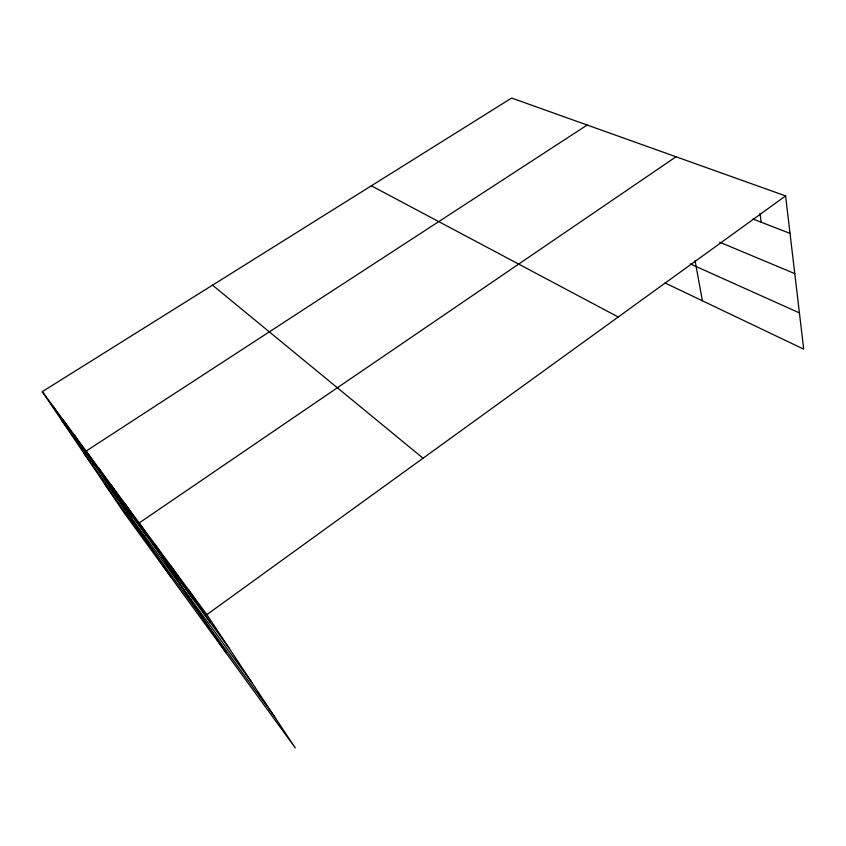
<?xml version="1.0" encoding="UTF-8"?>
<svg xmlns="http://www.w3.org/2000/svg" width="846" height="846" viewBox="0 0 846 846"><rect width="100%" height="100%" fill="white"/><g stroke="black" fill="none" stroke-linecap="round" stroke-linejoin="round"><path stroke-width="1.27" d="M785.596 195.912L511.65 98.051L42.3 391.645L124.002 512.665L295.286 747.949L206.889 614.619L785.596 195.912L803.7 349.134L664.988 282.945M676.028 156.774L139.199 522.923L226.125 652.943M587.177 125.028L86.155 451.055L170.681 576.792M752.845 218.998L790.027 233.39M719.798 242.242L794.775 273.618M690.23 263.867L799.417 312.914M371.362 185.803L618.236 317.007M212.515 285.165L423.063 458.215M42.3 391.645L206.889 614.619M62.128 421.012L228.843 647.729M83.521 452.695L252.171 682.912M104.534 483.827L274.717 716.922M74.427 435.172L94.868 465.533M63.239 420.007L83.468 450.04M52.537 405.509L72.566 435.204M111.365 485.202L132.388 516.557M98.453 467.711L119.286 498.738M124.922 503.582L146.136 535.254M171.114 566.154L192.825 598.746M154.723 543.936L176.264 576.232M188.478 589.673L210.316 622.54M695.021 260.431L702.423 300.806M759.994 213.351L761.21 222.234"/></g></svg>
